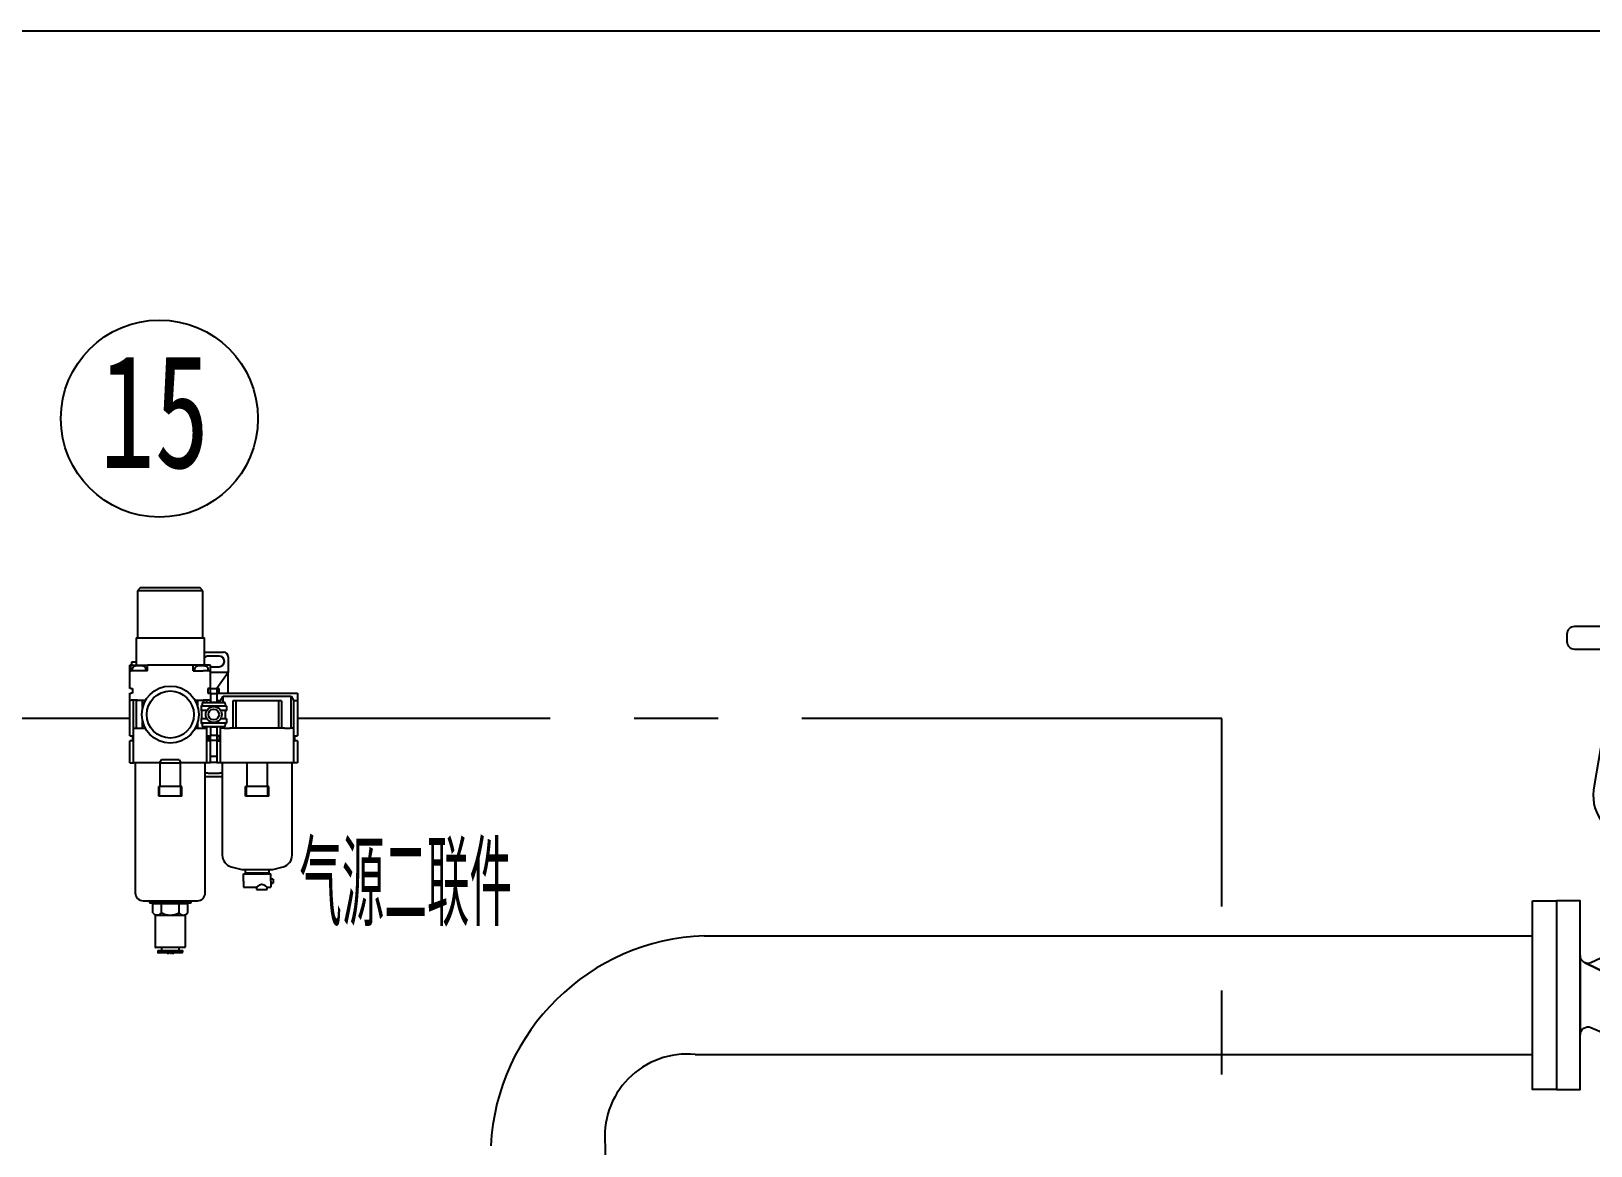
# Model space of a CAD drawing. Extents: x -681219 to -550379, y -242630 to -158199.
# Drawn here: x -597080 to -595687, y -162431 to -161435 of the extents above; entities that cross this region are included whole.
import ezdxf

# ---------------------------------------------------------------- set-up
doc = ezdxf.new("R2010")
doc.units = 0
doc.header["$LTSCALE"] = 1000
doc.linetypes.add('G', pattern=[2, 1.25, -0.25, 0.25, -0.25])
doc.linetypes.add('J', pattern=[2, 1.25, -0.25, 0.25, -0.25])
doc.layers.get('0').update_dxf_attribs({"linetype": 'CONTINUOUS'})
for name, color, linetype in [('01', 7, 'CONTINUOUS'), ('05', 4, 'G'), ('11', 3, 'CONTINUOUS'), ('15', 7, 'CONTINUOUS'), ('AFM_BODY(30-02)', 7, 'CONTINUOUS'), ('AFM_BOWL(30)', 7, 'CONTINUOUS'), ('AW_BODY(30-02)', 7, 'CONTINUOUS'), ('AW_BOWL(30C)', 7, 'CONTINUOUS'), ('AW_DRAIN(30)', 7, 'CONTINUOUS'), ('AW_DRAIN(30C)', 7, 'CONTINUOUS'), ('AW_GAUGE(30)', 7, 'CONTINUOUS'), ('Y3035DBC_CLAMP(Y', 7, 'CONTINUOUS'), ('Y3035DBC_MNT_BRA', 7, 'CONTINUOUS'), ('Y3035DBC_SPACER_', 7, 'CONTINUOUS')]:
    doc.layers.add(name, color=color, linetype=linetype)
doc.styles.add('PC_TEXTSTYLE', font='ISOCP.SHX', dxfattribs={"width": 0.707, "bigfont": 'GBCBIG.SHX'})

# ---------------------------------------------------------------- blocks, each defined once
blk = doc.blocks.new('BSA1L')
at = {"color": 4}
for p, q in [((54.215379, 185.599538), (54.215358, 190.866514)), ((71.09388, 185.599538), (71.09388, 190.866514)), ((53.026763, 143.408363), (53.02674, 137.399566)), ((72.282498, 143.408363), (72.282498, 137.399566)), ((56.074416, 127.074309), (68.925583, 127.074309)), ((66.099799, 131.20133), (58.900201, 131.20133)), ((56.551251, 100.49373), (56.551234, 95.87403)), ((68.758004, 100.49373), (68.758004, 95.87403)), ((32.92306, 65.872712), (32.92306, 59.762096)), ((42.120523, 65.872712), (42.120536, 59.762096)), ((82.879476, 65.872712), (82.879463, 59.762096)), ((92.07694, 65.872712), (92.07694, 59.762096))]:
    blk.add_line(p, q, dxfattribs=at)
for points in [[(45.745776, 185.569513), (79.563462, 185.599538), (79.563462, 190.911126, 0.151687), (75.321745, 192.203806), (62.654619, 192.203806), (49.987493, 192.203806, 0.151687), (45.745776, 190.911126)], [(119.73171, 181.785914, 0.414214), (115.933099, 185.584525), (9.066901, 185.584525, 0.414214), (5.26829, 181.785914), (5.26829, 178.042425, 0.414214), (9.066901, 174.243814), (62.5, 174.243814), (115.933099, 174.243814, 0.414214), (119.73171, 178.042425)], [(84.795625, 157.06318, -0.059994), (84.795625, 157.873976), (84.795625, 162.289753), (40.204374, 162.289753), (40.204374, 157.873976, -0.059994), (40.204374, 157.06318), (40.204374, 147.521136, 0.368201), (43.528159, 143.408363), (81.471841, 143.408363, 0.414214), (84.795625, 146.732148)], [(105.928125, 105.421149), (99.542192, 143.747083, 0.310322), (91.567632, 152.873054), (86.654278, 154.431481, -0.252716), (84.795625, 157.06318), (84.795625, 146.732148, -0.236339), (83.463376, 144.071071, -0.476894), (88.41312, 142.018735), (94.885762, 104.042078, -0.48938), (81.964371, 89.685191), (62.5, 89.685191), (43.035628, 89.685191, -0.48938), (30.114237, 104.042078), (36.58688, 142.018735, -0.476894), (41.536623, 144.071071), (42.896316, 143.580445, -0.323196), (40.204374, 147.521136), (40.204374, 157.06318, -0.252716), (38.345721, 154.431481), (33.432367, 152.873054, 0.310322), (25.457808, 143.747083), (19.071875, 105.421149, 0.440151), (37.124647, 79.035245), (39.997969, 78.598758, -0.614929), (42.823737, 70.241395), (42.582242, 70.034806), (40.105041, 66.601431), (44.424393, 66.601431, -0.151687), (46.735798, 65.897021), (46.735798, 59.737786), (62.5, 59.737786), (78.264201, 59.737786), (78.264201, 65.897021, -0.151687), (80.575606, 66.601431), (84.894959, 66.601431), (82.417757, 70.034806), (82.176262, 70.241395, -0.614929), (85.00203, 78.598758), (87.875353, 79.035245, 0.440151)], [(43.364269, 143.442617), (81.944969, 143.408363), (81.944969, 137.348671, -0.151687), (77.105831, 135.873925), (62.654619, 135.873925), (48.203407, 135.873925, -0.151687), (43.364269, 137.348671)], [(62.654619, 101.460877), (53.493586, 101.460877, 0.151687), (50.425919, 100.525993), (50.425919, 95.841766, 0.151687), (53.493586, 94.906883), (62.654619, 94.906883), (71.815652, 94.906883, 0.151687), (74.883319, 95.841766), (74.883319, 100.525993, 0.151687), (71.815652, 101.460877)], [(46.735798, 59.737786), (28.307798, 59.737786), (28.307798, 65.897021, -0.151687), (30.619203, 66.601431), (37.521798, 66.601431), (44.424393, 66.601431, -0.151687), (46.735798, 65.897021)], [(78.264201, 59.737786), (96.692201, 59.737786), (96.692201, 65.897021, 0.151687), (94.380796, 66.601431), (87.478201, 66.601431), (80.575606, 66.601431, 0.151687), (78.264201, 65.897021)], [(35.219606, 24.671562), (17.39309, 16.222521, -0.188965), (14.474356, 16.274468), (26.614703, 10.423555, 0.552777), (35.219606, 15.828597)], [(113.000004, 19.972092, -0.522686), (107.606909, 16.222521), (88.390312, 25.330404, -0.756375), (89.461035, 30.377576), (35.538964, 30.377576, -0.756374), (36.60969, 25.330405), (35.219606, 24.671562), (35.219606, 8.304717, 0.414214), (47.219606, -3.695283), (83.507591, -3.695283, -0.114393), (85.267565, -4.103279), (110.50267, -16.265073, -0.305418), (113.000004, -19.972092), (113.000004, 0)], [(79.507591, -7.695283, -0.414214), (83.507591, -3.695283), (47.219606, -3.695283, -0.414214), (35.219606, 8.304717), (35.219606, 15.828597, -0.552777), (26.614703, 10.423555), (14.474356, 16.274468, -0.303723), (11.999995, 19.972092), (11.999995, 0), (11.999995, -19.972092, -0.522686), (17.39309, -16.222521), (53.934214, -31.732036, 0.158217), (66.18024, -33.317683, 0.23204), (77.871512, -24.265637, 0.137413), (79.507591, -15.822343)], [(85.220748, -4.080716, 0.550659), (79.507591, -7.695283), (79.507591, -15.822343, -0.137413), (77.871512, -24.265637, -0.23204), (66.18024, -33.317683, 0.064472), (71.065785, -31.732036), (107.606909, -16.222521, -0.187358), (110.50267, -16.265073)]]:
    blk.add_lwpolyline(points, format="xyb", close=True, dxfattribs=at)
for points in [[(96.912516, 174.243814), (62.5, 174.243814), (28.087483, 174.243814), (40.204374, 168.178291), (84.795625, 168.178291)], [(82.297331, 168.178291), (42.702669, 168.178291), (42.702669, 162.289753), (62.5, 162.289753), (82.297331, 162.289753)], [(68.925583, 127.074309), (66.099799, 131.20133), (66.099799, 135.873925), (58.900201, 135.873925), (58.900201, 131.20133), (56.074416, 127.074309), (56.074416, 114.852858), (62.5, 114.852858), (68.925583, 114.852858)], [(81.056809, 114.852858), (62.5, 114.852858), (56.074416, 114.852858), (43.94319, 114.852858), (43.94319, 111.343443), (62.5, 111.343443), (69.325381, 111.343443), (81.056809, 111.343443)], [(68.925583, 111.343443), (56.074416, 111.343443), (56.074416, 101.460877), (68.925583, 101.460877)], [(71.146781, 94.906883), (54.162457, 94.906883), (54.162457, 89.685191), (62.5, 89.685191), (71.146781, 89.685191)], [(98.734061, 59.737786), (62.5, 59.737786), (26.265939, 59.737786), (26.265939, 47.364933), (98.734061, 47.364933)], [(11.999995, 0), (11.999995, 19.972092), (11.999995, 47.5), (0, 47.5), (0, 0), (0, -47.5), (11.999995, -47.5)], [(42.828178, 47.364933), (32.21537, 47.364933), (32.21537, 42.750429), (42.828178, 42.750429)], [(92.784629, 47.364933), (82.171822, 47.364933), (82.171822, 42.750429), (92.784629, 42.750429)], [(125, 47.5), (113.000004, 47.5), (113.000004, 0), (113.000004, -47.5), (125, -47.5), (125, 0)], [(98.734061, 42.750429), (62.5, 42.750429), (26.265939, 42.750429), (26.265939, 30.377576), (98.734061, 30.377576)]]:
    blk.add_lwpolyline(points, close=True, dxfattribs=at)
at = {"color": 4, "flags": 128}
blk.add_lwpolyline([(54.828787, 59.737786), (54.118687, 64.656958), (52.113078, 68.712348), (49.164135, 71.19185), (45.789677, 71.660075), (42.582242, 70.034806), (40.105041, 66.601431)], dxfattribs=at)
at = {"color": 4, "extrusion": (0, 0, -1), "flags": 128}
blk.add_lwpolyline([(-70.171213, 59.737786), (-70.881312, 64.656958), (-72.886921, 68.712348), (-75.835865, 71.19185), (-79.210322, 71.660075), (-82.417757, 70.034806), (-84.894959, 66.601431)], dxfattribs=at)
at = {"color": 4}
for centre, radius, start, end in [((49.948113, 184.727434), 7.476476, 55.197024, 89.698211), ((62.654619, 164.906291), 27.297515, 90, 108.008529), ((62.654619, 164.906291), 27.297515, 71.991471, 90), ((75.361125, 184.727434), 7.476476, 90.301789, 124.802976), ((48.15848, 144.403298), 8.529491, 270.301789, 304.802976), ((62.654619, 167.016127), 31.142202, 251.991471, 270), ((62.654619, 167.016127), 31.142202, 270, 288.008529), ((77.150758, 144.403298), 8.529491, 235.197024, 269.698211), ((53.465105, 96.053865), 5.407086, 55.197024, 89.698211), ((53.465105, 100.313894), 5.407086, 270.301789, 304.802976), ((62.654619, 81.718951), 19.741925, 90, 108.008529), ((62.654619, 114.648808), 19.741925, 251.991471, 270), ((62.654619, 81.718951), 19.741925, 71.991471, 90), ((62.654619, 114.648808), 19.741925, 270, 288.008529), ((71.844133, 96.053865), 5.407086, 90.301789, 124.802976), ((71.844133, 100.313894), 5.407086, 235.197024, 269.698211), ((30.597744, 62.527392), 4.074096, 55.197024, 89.698211), ((37.521798, 51.726416), 14.875015, 90, 108.008529), ((37.521798, 51.726416), 14.875015, 71.991471, 90), ((44.445852, 62.527392), 4.074096, 90.301789, 124.802976), ((80.554147, 62.527392), 4.074096, 55.197024, 89.698211), ((87.478201, 51.726416), 14.875015, 90, 108.008529), ((94.402255, 62.527392), 4.074096, 90.301789, 124.802976)]:
    blk.add_arc(centre, radius, start, end, dxfattribs=at)

msp = doc.modelspace()

# ---------------------------------------------------------------- linework, layer by layer
at = {"color": 4}
msp.add_lwpolyline([(-595738.7278, -162212.4152), (-595717.4366, -162212.4152), (-595717.4366, -162380.97), (-595738.7277, -162380.97)], close=True, dxfattribs=at)
at = {"layer": '01'}
for p, q in [((-593455.749, -161435.4769), (-598716.4659, -161435.4769)), ((-596478.8003, -162243.6644), (-595738.7278, -162243.664)), ((-596487.0588, -162349.7215), (-595738.7277, -162349.7211))]:
    msp.add_line(p, q, dxfattribs=at)
at = {"layer": '01', "color": 7}
msp.add_line((-596567.2829, -162431.3023), (-596567.2826, -163231.6011), dxfattribs=at)
at = {"layer": '01', "ltscale": 1.25}
for centre, radius, start, end in [((-596471.8619, -162441.4435), 197.9008, 92.0092016, 177.0626717), ((-596494.2426, -162422.8926), 73.5229, 84.3928224, 186.5680072)]:
    msp.add_arc(centre, radius, start, end, dxfattribs=at)
at = {"layer": '05', "color": 0, "linetype": 'J', "ltscale": 0.3}
for p, q in [((-596991.8939, -162049.5422), (-597361.5518, -162049.5422)), ((-596016.5162, -162049.5422), (-596842.2738, -162049.5422)), ((-596016.5162, -162817.4582), (-596016.5162, -162049.5422))]:
    msp.add_line(p, q, dxfattribs=at)
at = {"layer": '11', "color": 3, "linetype": 'Continuous', "ltscale": 1.25}
msp.add_circle((-596965.6305, -161781.6086), 88.0441, dxfattribs=at)
at = {"layer": 'AFM_BODY(30-02)', "color": 4, "linetype": 'Continuous'}
for p, q in [((-596914.2326, -162026.9905), (-596842.2738, -162026.9905)), ((-596842.2738, -162026.9905), (-596842.2738, -162033.7791)), ((-596911.042, -162033.7791), (-596914.2326, -162033.7791)), ((-596911.042, -162033.7791), (-596908.6904, -162029.706)), ((-596911.042, -162035.1368), (-596911.042, -162033.7791)), ((-596908.6904, -162029.706), (-596847.8161, -162029.706)), ((-596908.6904, -162035.1368), (-596908.6904, -162029.706)), ((-596897.2479, -162033.7791), (-596899.9766, -162033.7791)), ((-596899.9766, -162033.7791), (-596899.9766, -162058.218)), ((-596859.2585, -162033.7791), (-596897.2479, -162033.7791)), ((-596897.2479, -162033.7791), (-596897.2479, -162058.218)), ((-596856.5298, -162033.7791), (-596859.2585, -162033.7791)), ((-596859.2585, -162033.7791), (-596859.2585, -162058.218)), ((-596856.5298, -162033.7791), (-596856.5298, -162058.218)), ((-596847.8161, -162029.706), (-596845.4644, -162033.7791)), ((-596847.8161, -162058.218), (-596847.8161, -162029.706)), ((-596842.2738, -162033.7791), (-596845.4644, -162033.7791)), ((-596845.4644, -162058.218), (-596845.4644, -162033.7791)), ((-596842.2738, -162033.7791), (-596842.2738, -162065.0065)), ((-596911.9245, -162065.0065), (-596914.2326, -162065.0065)), ((-596914.2326, -162069.3512), (-596914.2326, -162089.1738)), ((-596914.2326, -162069.3512), (-596911.9245, -162069.3512)), ((-596911.9245, -162069.3512), (-596911.9245, -162065.0065)), ((-596911.042, -162058.218), (-596911.042, -162056.8602)), ((-596911.042, -162089.1738), (-596911.042, -162058.218)), ((-596907.8641, -162058.218), (-596911.042, -162058.218)), ((-596908.6904, -162058.218), (-596908.6904, -162056.8602)), ((-596907.8641, -162058.218), (-596902.6183, -162058.218)), ((-596853.8881, -162058.218), (-596902.6183, -162058.218)), ((-596853.8881, -162058.218), (-596848.6423, -162058.218)), ((-596845.4644, -162058.218), (-596848.6423, -162058.218)), ((-596845.4644, -162089.1738), (-596845.4644, -162058.218)), ((-596844.5819, -162069.3512), (-596844.5819, -162065.0065)), ((-596844.5819, -162065.0065), (-596842.2738, -162065.0065)), ((-596842.2738, -162069.3512), (-596844.5819, -162069.3512)), ((-596842.2738, -162069.3512), (-596842.2738, -162089.1738)), ((-596911.042, -162089.1738), (-596914.2326, -162089.1738)), ((-596907.8641, -162089.1738), (-596911.042, -162089.1738)), ((-596902.6183, -162089.1738), (-596907.8641, -162089.1738)), ((-596853.8881, -162089.1738), (-596902.6183, -162089.1738)), ((-596848.6423, -162089.1738), (-596853.8881, -162089.1738)), ((-596845.4644, -162089.1738), (-596848.6423, -162089.1738)), ((-596842.2738, -162089.1738), (-596845.4644, -162089.1738))]:
    msp.add_line(p, q, dxfattribs=at)
at = {"layer": 'AFM_BOWL(30)', "color": 4, "linetype": 'Continuous'}
for p, q in [((-596909.4806, -162089.1738), (-596909.4806, -162171.4943)), ((-596887.3499, -162110.4221), (-596887.3499, -162089.1738)), ((-596869.1565, -162110.4221), (-596869.1565, -162089.1738)), ((-596847.0258, -162171.4943), (-596847.0258, -162089.1738)), ((-596888.5744, -162118.9893), (-596888.5744, -162110.4221)), ((-596887.7572, -162110.4221), (-596888.5744, -162110.4221)), ((-596868.7492, -162110.4221), (-596887.7572, -162110.4221)), ((-596887.7572, -162118.9893), (-596887.7572, -162110.4221)), ((-596867.932, -162110.4221), (-596868.7492, -162110.4221)), ((-596868.7492, -162118.9893), (-596868.7492, -162110.4221)), ((-596867.932, -162118.9893), (-596867.932, -162110.4221)), ((-596887.7572, -162118.9893), (-596888.5744, -162118.9893)), ((-596868.7492, -162118.9893), (-596887.7572, -162118.9893)), ((-596867.932, -162118.9893), (-596868.7492, -162118.9893)), ((-596901.4302, -162181.9859), (-596892.1019, -162184.4854)), ((-596892.1019, -162184.4854), (-596864.4045, -162184.4854)), ((-596888.9113, -162184.4854), (-596888.9113, -162187.3366)), ((-596888.9113, -162187.3366), (-596867.5952, -162187.3366)), ((-596867.5952, -162187.3366), (-596867.5952, -162184.4854)), ((-596864.4045, -162184.4854), (-596855.0763, -162181.9859))]:
    msp.add_line(p, q, dxfattribs=at)
for centre, start, end in [((-596898.6189, -162171.4943), 180, 255), ((-596857.8875, -162171.4943), 285, 0)]:
    msp.add_arc(centre, 10.8617, start, end, dxfattribs=at)
at = {"layer": 'AW_BODY(30-02)', "color": 4, "linetype": 'Continuous'}
for p, q in [((-596982.3899, -161932.6294), (-596985.1053, -161935.3448)), ((-596926.7236, -161935.3448), (-596985.1053, -161935.3448)), ((-596985.1053, -161935.3448), (-596985.1053, -161977.434)), ((-596982.3899, -161932.6294), (-596929.439, -161932.6294)), ((-596926.7236, -161935.3448), (-596929.439, -161932.6294)), ((-596926.7236, -161977.434), (-596926.7236, -161935.3448)), ((-596986.463, -161977.434), (-596925.3659, -161977.434)), ((-596986.463, -161977.434), (-596986.463, -161999.1574)), ((-596925.3659, -162001.8728), (-596925.3659, -161977.434)), ((-596986.463, -161999.1574), (-596990.4004, -161999.1574)), ((-596990.4004, -161999.1574), (-596990.4004, -162001.8728)), ((-596986.463, -161999.1574), (-596986.2082, -161999.1574)), ((-596986.2082, -162001.8728), (-596986.2082, -161999.1574)), ((-596991.5672, -162001.8728), (-596991.8939, -162001.8728)), ((-596991.8939, -162022.6458), (-596991.8939, -162001.8728)), ((-596991.5672, -162001.8728), (-596991.5672, -162006.8964)), ((-596991.5672, -162001.8728), (-596983.7476, -162001.8728)), ((-596991.5672, -162006.8964), (-596990.724, -162006.8964)), ((-596985.3139, -162006.8964), (-596990.724, -162006.8964)), ((-596989.8573, -162005.2688), (-596989.8573, -162006.8964)), ((-596976.2802, -162006.8964), (-596985.3139, -162006.8964)), ((-596983.7476, -162001.8728), (-596976.2802, -162001.8728)), ((-596977.6379, -162006.8964), (-596977.6379, -162005.2688)), ((-596935.5488, -162001.8728), (-596976.2802, -162001.8728)), ((-596976.2802, -162006.8964), (-596976.2802, -162001.8728)), ((-596928.0813, -162001.8728), (-596935.5488, -162001.8728)), ((-596935.5488, -162006.8964), (-596935.5488, -162001.8728)), ((-596935.5488, -162006.8964), (-596926.5151, -162006.8964)), ((-596934.191, -162005.2688), (-596934.191, -162006.8964)), ((-596920.2617, -162001.8728), (-596928.0813, -162001.8728)), ((-596921.1049, -162006.8964), (-596926.5151, -162006.8964)), ((-596921.9716, -162006.8964), (-596921.9716, -162005.2688)), ((-596921.1049, -162006.8964), (-596920.2617, -162006.8964)), ((-596919.935, -162001.8728), (-596920.2617, -162001.8728)), ((-596920.2617, -162001.8728), (-596920.2617, -162006.8964)), ((-596919.935, -162022.6458), (-596919.935, -162001.8728)), ((-596990.724, -162022.6458), (-596991.8939, -162022.6458)), ((-596991.8939, -162033.1002), (-596991.8939, -162026.9905)), ((-596991.8939, -162026.9905), (-596990.724, -162026.9905)), ((-596990.724, -162022.6458), (-596989.5858, -162022.6458)), ((-596989.5858, -162026.9905), (-596990.724, -162026.9905)), ((-596989.5858, -162022.6458), (-596989.5858, -162026.9905)), ((-596922.2432, -162022.6458), (-596922.2432, -162026.9905)), ((-596921.1049, -162022.6458), (-596922.2432, -162022.6458)), ((-596922.2432, -162026.9905), (-596921.1049, -162026.9905)), ((-596921.1049, -162022.6458), (-596919.935, -162022.6458)), ((-596919.935, -162026.9905), (-596921.1049, -162026.9905)), ((-596991.8939, -162033.1002), (-596990.724, -162033.1002)), ((-596991.8939, -162065.0065), (-596991.8939, -162033.1002)), ((-596985.3139, -162033.1002), (-596990.724, -162033.1002)), ((-596988.7033, -162058.218), (-596988.7033, -162033.1002)), ((-596985.9551, -162058.218), (-596985.9551, -162033.1002)), ((-596985.3139, -162033.1002), (-596977.8622, -162033.1002)), ((-596980.5786, -162039.6939), (-596980.5786, -162033.1002)), ((-596933.9668, -162033.1002), (-596926.5151, -162033.1002)), ((-596931.2504, -162039.6939), (-596931.2504, -162033.1002)), ((-596921.1049, -162033.1002), (-596926.5151, -162033.1002)), ((-596925.8738, -162035.1368), (-596925.8738, -162033.1002)), ((-596923.1257, -162035.1368), (-596923.1257, -162033.1002)), ((-596921.1049, -162033.1002), (-596919.935, -162033.1002)), ((-596980.5786, -162058.218), (-596980.5786, -162052.3031)), ((-596931.2504, -162058.218), (-596931.2504, -162052.3031)), ((-596991.8939, -162065.0065), (-596989.5858, -162065.0065)), ((-596991.8939, -162089.1738), (-596991.8939, -162069.3512)), ((-596989.5858, -162069.3512), (-596991.8939, -162069.3512)), ((-596989.5858, -162065.0065), (-596989.5858, -162069.3512)), ((-596988.7033, -162089.1738), (-596988.7033, -162058.218)), ((-596988.7033, -162058.218), (-596985.3285, -162058.218)), ((-596985.3285, -162058.218), (-596981.3942, -162058.218)), ((-596981.3942, -162058.218), (-596978.2472, -162058.218)), ((-596933.5817, -162058.218), (-596930.4348, -162058.218)), ((-596930.4348, -162058.218), (-596926.5004, -162058.218)), ((-596926.5004, -162058.218), (-596923.1257, -162058.218)), ((-596925.8738, -162058.218), (-596925.8738, -162056.8602)), ((-596923.1257, -162058.218), (-596923.1257, -162056.8602)), ((-596923.1257, -162089.1738), (-596923.1257, -162058.218)), ((-596922.2432, -162065.0065), (-596919.935, -162065.0065)), ((-596922.2432, -162069.3512), (-596922.2432, -162065.0065)), ((-596919.935, -162069.3512), (-596922.2432, -162069.3512)), ((-596919.935, -162089.1738), (-596919.935, -162069.3512)), ((-596991.8939, -162089.1738), (-596988.7033, -162089.1738)), ((-596985.3285, -162089.1738), (-596988.7033, -162089.1738)), ((-596981.3942, -162089.1738), (-596985.3285, -162089.1738)), ((-596965.4185, -162089.1738), (-596981.3942, -162089.1738)), ((-596963.8507, -162086.4584), (-596965.4185, -162089.1738)), ((-596965.4185, -162089.1738), (-596965.0112, -162089.1738)), ((-596947.9782, -162086.4584), (-596963.8507, -162086.4584)), ((-596947.9782, -162086.4584), (-596946.4105, -162089.1738)), ((-596946.8178, -162089.1738), (-596946.4105, -162089.1738)), ((-596930.4348, -162089.1738), (-596946.4105, -162089.1738)), ((-596926.5004, -162089.1738), (-596930.4348, -162089.1738)), ((-596923.1257, -162089.1738), (-596926.5004, -162089.1738)), ((-596919.935, -162089.1738), (-596923.1257, -162089.1738))]:
    msp.add_line(p, q, dxfattribs=at)
for centre, radius, start, end in [((-596987.7216, -162005.2385), 2.1223, 101.0230033, 180.8201842), ((-596983.7476, -162016.5414), 14.1111, 71.2175414, 108.782439), ((-596979.8016, -162005.26), 2.1587, 359.7369822, 75.4580339), ((-596932.0553, -162005.2385), 2.1223, 101.0214171, 180.8202362), ((-596928.0813, -162016.5414), 14.1111, 71.2175414, 108.782439), ((-596924.1353, -162005.26), 2.1587, 359.7369826, 75.4580338)]:
    msp.add_arc(centre, radius, start, end, dxfattribs=at)
at = {"layer": 'AW_BOWL(30C)', "color": 4, "linetype": 'Continuous'}
for p, q in [((-596987.1419, -162089.1738), (-596987.1419, -162205.3942)), ((-596965.0112, -162089.1738), (-596965.4185, -162089.1738)), ((-596965.0112, -162088.4921), (-596963.7892, -162086.4584)), ((-596965.0112, -162088.4921), (-596965.0112, -162089.1738)), ((-596965.0112, -162110.4221), (-596965.0112, -162089.1738)), ((-596965.0112, -162089.1738), (-596955.9145, -162089.1738)), ((-596955.9145, -162089.1738), (-596946.8178, -162089.1738)), ((-596948.0397, -162086.4584), (-596946.8178, -162088.4921)), ((-596946.8178, -162088.4921), (-596946.8178, -162089.1738)), ((-596946.4105, -162089.1738), (-596946.8178, -162089.1738)), ((-596946.8178, -162110.4221), (-596946.8178, -162089.1738)), ((-596924.687, -162205.3942), (-596924.687, -162089.1738)), ((-596966.2357, -162118.9893), (-596966.2357, -162110.4221)), ((-596965.4185, -162110.4221), (-596966.2357, -162110.4221)), ((-596946.4105, -162110.4221), (-596965.4185, -162110.4221)), ((-596965.4185, -162118.9893), (-596965.4185, -162110.4221)), ((-596945.5933, -162110.4221), (-596946.4105, -162110.4221)), ((-596946.4105, -162118.9893), (-596946.4105, -162110.4221)), ((-596945.5933, -162118.9893), (-596945.5933, -162110.4221)), ((-596965.4185, -162118.9893), (-596966.2357, -162118.9893)), ((-596946.4105, -162118.9893), (-596965.4185, -162118.9893)), ((-596945.5933, -162118.9893), (-596946.4105, -162118.9893)), ((-596980.2176, -162212.3185), (-596931.6114, -162212.3185)), ((-596974.4473, -162212.3185), (-596974.4473, -162214.3551)), ((-596974.4473, -162214.3551), (-596937.3817, -162214.3551)), ((-596937.3817, -162214.3551), (-596937.3817, -162212.3185))]:
    msp.add_line(p, q, dxfattribs=at)
for centre, start, end in [((-596980.2176, -162205.3942), 180, 270), ((-596931.6114, -162205.3942), 270, 0)]:
    msp.add_arc(centre, 6.9243, start, end, dxfattribs=at)
at = {"layer": 'AW_DRAIN(30)', "color": 4, "linetype": 'Continuous'}
for p, q in [((-596890.4726, -162188.4228), (-596878.2532, -162188.4228)), ((-596890.4726, -162194.9398), (-596890.4726, -162188.4228)), ((-596890.4726, -162194.9398), (-596890.4726, -162200.3706)), ((-596883.6841, -162187.3366), (-596883.6841, -162188.4228)), ((-596878.2532, -162188.4228), (-596866.0338, -162188.4228)), ((-596872.8224, -162188.4228), (-596872.8224, -162187.3366)), ((-596866.0338, -162194.9398), (-596866.0338, -162188.4228)), ((-596863.9972, -162193.1748), (-596866.0338, -162193.1748)), ((-596866.0338, -162194.9398), (-596866.0338, -162200.3706)), ((-596863.9972, -162193.1748), (-596863.9972, -162196.7048)), ((-596890.4726, -162200.3706), (-596878.9258, -162200.3706)), ((-596878.9321, -162200.3652), (-596878.9321, -162202.4072)), ((-596878.9321, -162202.4072), (-596869.4281, -162202.4072)), ((-596869.4314, -162200.3706), (-596866.0338, -162200.3706)), ((-596869.4281, -162202.4072), (-596869.4281, -162200.3678)), ((-596866.0338, -162196.7048), (-596863.9972, -162196.7048))]:
    msp.add_line(p, q, dxfattribs=at)
msp.add_open_spline([(-596878.9321, -162200.3706), (-596878.9321, -162200.3706), (-596878.7842, -162200.24), (-596878.2696, -162199.7998), (-596877.9086, -162199.4946), (-596877.0723, -162198.8398), (-596876.5882, -162198.4774), (-596875.4995, -162197.8478), (-596874.8513, -162197.5694), (-596873.512, -162197.5686), (-596872.8653, -162197.8455), (-596871.7749, -162198.4752), (-596871.2916, -162198.837), (-596870.0358, -162199.82), (-596869.4307, -162200.3683), (-596869.4281, -162200.3706), (-596869.4281, -162200.3706), (-596869.4281, -162200.3706)], degree=3, knots=[0.2502079724, 0.2502079724, 0.2502079724, 0.2502079724, 0.3125, 0.3125, 0.375, 0.375, 0.4375, 0.4375, 0.5, 0.5, 0.5625, 0.5625, 0.625, 0.625, 0.75, 0.75, 0.7502901736, 0.7502901736, 0.7502901736, 0.7502901736], dxfattribs=at)
at = {"layer": 'AW_DRAIN(30C)', "color": 4, "linetype": 'Continuous'}
for p, q in [((-596972.207, -162214.3551), (-596972.207, -162214.8982)), ((-596972.207, -162214.8982), (-596939.6219, -162214.8982)), ((-596971.592, -162223.1164), (-596971.592, -162214.8982)), ((-596971.592, -162223.1164), (-596969.4916, -162225.2168)), ((-596963.7532, -162223.1164), (-596963.7532, -162214.8982)), ((-596948.0757, -162223.1164), (-596948.0757, -162214.8982)), ((-596942.3373, -162225.2168), (-596940.2369, -162223.1164)), ((-596940.2369, -162223.1164), (-596940.2369, -162214.8982)), ((-596939.6219, -162214.8982), (-596939.6219, -162214.3551)), ((-596967.6726, -162225.2168), (-596969.4916, -162225.2168)), ((-596969.4916, -162225.2168), (-596969.4916, -162253.4573)), ((-596967.6726, -162225.2168), (-596955.9145, -162225.2168)), ((-596955.9145, -162225.2168), (-596944.1563, -162225.2168)), ((-596944.1563, -162225.2168), (-596942.3373, -162225.2168)), ((-596942.3373, -162253.4573), (-596942.3373, -162225.2168)), ((-596943.0162, -162254.1361), (-596968.8128, -162254.1361)), ((-596967.1156, -162256.8516), (-596944.7133, -162256.8516)), ((-596967.1156, -162256.8516), (-596967.1156, -162258.2093)), ((-596945.3922, -162258.8881), (-596966.4368, -162258.8881)), ((-596963.7213, -162254.1361), (-596963.7213, -162256.8516)), ((-596958.7832, -162259.1597), (-596958.7832, -162258.8881)), ((-596958.7691, -162259.1597), (-596958.7691, -162258.8881)), ((-596958.7691, -162259.1597), (-596957.7883, -162259.1597)), ((-596957.7883, -162259.1597), (-596957.7883, -162258.8881)), ((-596957.7883, -162259.1597), (-596957.1188, -162259.1597)), ((-596957.1188, -162259.1597), (-596957.1188, -162258.8881)), ((-596957.1188, -162259.1597), (-596956.9063, -162259.1597)), ((-596956.9063, -162259.1597), (-596956.9063, -162258.8881)), ((-596956.9063, -162259.1597), (-596956.805, -162259.1597)), ((-596956.805, -162259.1597), (-596956.805, -162258.8881)), ((-596955.6199, -162259.1597), (-596955.6199, -162258.8881)), ((-596955.6199, -162259.1597), (-596955.1101, -162259.1597)), ((-596955.1101, -162259.1597), (-596955.1101, -162258.8881)), ((-596955.1101, -162259.1597), (-596954.9318, -162259.1597)), ((-596954.9318, -162259.1597), (-596954.9318, -162258.8881)), ((-596954.2438, -162259.1597), (-596954.2438, -162258.8881)), ((-596954.2438, -162259.1597), (-596953.5578, -162259.1597)), ((-596953.5578, -162259.1597), (-596953.5578, -162258.8881)), ((-596953.5578, -162259.1597), (-596952.8676, -162259.1597)), ((-596952.8676, -162259.1597), (-596952.8676, -162258.8881)), ((-596948.1076, -162256.8516), (-596948.1076, -162254.1361)), ((-596944.7133, -162258.2093), (-596944.7133, -162256.8516))]:
    msp.add_line(p, q, dxfattribs=at)
for centre, start, end in [((-596968.8128, -162253.4573), 180, 270), ((-596966.4368, -162258.2093), 180, 270), ((-596945.3922, -162258.2093), 270, 0), ((-596943.0162, -162253.4573), 270, 0)]:
    msp.add_arc(centre, 0.6789, start, end, dxfattribs=at)
for points, knots in [([(-596971.592, -162223.1164), (-596970.9774, -162223.731), (-596970.3489, -162224.2533), (-596969.3722, -162224.8117), (-596969.0409, -162224.9599), (-596968.3643, -162225.1629), (-596968.0159, -162225.2168), (-596967.6726, -162225.2168)], [0, 0, 0, 0, 0.5, 0.5, 0.75, 0.75, 1, 1, 1, 1]), ([(-596967.6726, -162225.2168), (-596966.9909, -162225.2168), (-596966.3207, -162225.0083), (-596964.999, -162224.2569), (-596964.3671, -162223.7303), (-596963.7532, -162223.1164)], [0, 0, 0, 0, 0.5, 0.5, 1, 1, 1, 1]), ([(-596963.7532, -162223.1164), (-596963.1454, -162223.4203), (-596962.5253, -162223.7042), (-596961.2513, -162224.2173), (-596960.6044, -162224.4433), (-596959.2967, -162224.8159), (-596958.6344, -162224.963), (-596957.6259, -162225.1134), (-596957.2872, -162225.1518), (-596956.6045, -162225.2036), (-596956.2588, -162225.2168), (-596955.9145, -162225.2168)], [0, 0, 0, 0, 0.25, 0.25, 0.5, 0.5, 0.75, 0.75, 0.875, 0.875, 1, 1, 1, 1]), ([(-596955.9145, -162225.2168), (-596954.536, -162225.2168), (-596953.1939, -162225.0044), (-596951.2224, -162224.4427), (-596950.5691, -162224.214), (-596949.3008, -162223.7028), (-596948.6824, -162223.4198), (-596948.0757, -162223.1164)], [0, 0, 0, 0, 0.5, 0.5, 0.75, 0.75, 1, 1, 1, 1]), ([(-596948.0757, -162223.1164), (-596947.4611, -162223.731), (-596946.8326, -162224.2533), (-596945.8559, -162224.8117), (-596945.5246, -162224.9599), (-596944.848, -162225.1629), (-596944.4996, -162225.2168), (-596944.1563, -162225.2168)], [0, 0, 0, 0, 0.5, 0.5, 0.75, 0.75, 1, 1, 1, 1]), ([(-596944.1563, -162225.2168), (-596943.4746, -162225.2168), (-596942.8044, -162225.0083), (-596941.4827, -162224.2569), (-596940.8508, -162223.7303), (-596940.2369, -162223.1164)], [0, 0, 0, 0, 0.5, 0.5, 1, 1, 1, 1])]:
    msp.add_open_spline(points, degree=3, knots=knots, dxfattribs=at)
at = {"layer": 'AW_GAUGE(30)', "color": 4, "linetype": 'Continuous'}
for radius in [25.4571, 21.0446]:
    msp.add_circle((-596955.9145, -162045.9985), radius, dxfattribs=at)
at = {"layer": 'Y3035DBC_CLAMP(Y', "color": 4, "linetype": 'Continuous'}
for p, q in [((-596928.4437, -162038.5311), (-596928.4437, -162042.0612)), ((-596928.0645, -162038.2596), (-596924.8344, -162038.2596)), ((-596927.4567, -162036.4945), (-596927.4567, -162037.988)), ((-596926.5476, -162035.1368), (-596923.955, -162035.1368)), ((-596924.8344, -162038.2596), (-596924.6756, -162038.2596)), ((-596924.6756, -162038.2596), (-596924.2467, -162038.2596)), ((-596924.2467, -162038.2596), (-596920.136, -162038.2596)), ((-596923.955, -162035.1368), (-596923.6148, -162035.1368)), ((-596923.6148, -162035.1368), (-596923.1859, -162035.1368)), ((-596923.1859, -162035.1368), (-596920.136, -162035.1368)), ((-596920.136, -162035.1368), (-596914.0316, -162035.1368)), ((-596920.136, -162038.2596), (-596914.0316, -162038.2596)), ((-596914.0316, -162035.1368), (-596910.9818, -162035.1368)), ((-596914.0316, -162038.2596), (-596909.921, -162038.2596)), ((-596910.9818, -162035.1368), (-596910.5529, -162035.1368)), ((-596910.5529, -162035.1368), (-596910.2127, -162035.1368)), ((-596910.2127, -162035.1368), (-596907.6201, -162035.1368)), ((-596909.921, -162038.2596), (-596909.4921, -162038.2596)), ((-596909.4921, -162038.2596), (-596909.3333, -162038.2596)), ((-596909.3333, -162038.2596), (-596906.1032, -162038.2596)), ((-596906.711, -162037.988), (-596906.711, -162036.4945)), ((-596905.724, -162038.5311), (-596905.724, -162042.0612)), ((-596928.4437, -162049.9359), (-596928.4437, -162053.466)), ((-596924.8344, -162042.3327), (-596928.2239, -162042.3327)), ((-596928.2239, -162049.6644), (-596924.8344, -162049.6644)), ((-596924.8344, -162053.7375), (-596928.0645, -162053.7375)), ((-596927.5643, -162049.3928), (-596927.5643, -162042.6042)), ((-596927.4567, -162054.009), (-596927.4567, -162055.5025)), ((-596924.6756, -162042.3327), (-596924.8344, -162042.3327)), ((-596924.8344, -162049.6644), (-596924.6756, -162049.6644)), ((-596924.6756, -162053.7375), (-596924.8344, -162053.7375)), ((-596924.2467, -162042.3327), (-596924.6756, -162042.3327)), ((-596924.6756, -162049.6644), (-596924.2467, -162049.6644)), ((-596924.2467, -162053.7375), (-596924.6756, -162053.7375)), ((-596923.197, -162042.3327), (-596924.2467, -162042.3327)), ((-596924.2467, -162049.6644), (-596923.197, -162049.6644)), ((-596920.136, -162053.7375), (-596924.2467, -162053.7375)), ((-596914.0316, -162053.7375), (-596920.136, -162053.7375)), ((-596909.921, -162053.7375), (-596914.0316, -162053.7375)), ((-596909.921, -162042.3327), (-596910.9707, -162042.3327)), ((-596910.9707, -162049.6644), (-596909.921, -162049.6644)), ((-596909.4921, -162042.3327), (-596909.921, -162042.3327)), ((-596909.921, -162049.6644), (-596909.4921, -162049.6644)), ((-596909.4921, -162053.7375), (-596909.921, -162053.7375)), ((-596909.3333, -162042.3327), (-596909.4921, -162042.3327)), ((-596909.4921, -162049.6644), (-596909.3333, -162049.6644)), ((-596909.3333, -162053.7375), (-596909.4921, -162053.7375)), ((-596905.9438, -162042.3327), (-596909.3333, -162042.3327)), ((-596909.3333, -162049.6644), (-596905.9438, -162049.6644)), ((-596906.1032, -162053.7375), (-596909.3333, -162053.7375)), ((-596906.711, -162055.5025), (-596906.711, -162054.009)), ((-596906.6034, -162049.3928), (-596906.6034, -162042.6042)), ((-596905.724, -162049.9359), (-596905.724, -162053.466)), ((-596923.955, -162056.8602), (-596926.5476, -162056.8602)), ((-596923.6148, -162056.8602), (-596923.955, -162056.8602)), ((-596923.1859, -162056.8602), (-596923.6148, -162056.8602)), ((-596920.136, -162056.8602), (-596923.1859, -162056.8602)), ((-596914.0316, -162056.8602), (-596920.136, -162056.8602)), ((-596910.9818, -162056.8602), (-596914.0316, -162056.8602)), ((-596910.5529, -162056.8602), (-596910.9818, -162056.8602)), ((-596910.2127, -162056.8602), (-596910.5529, -162056.8602)), ((-596907.6201, -162056.8602), (-596910.2127, -162056.8602))]:
    msp.add_line(p, q, dxfattribs=at)
for radius in [7.128, 4.752]:
    msp.add_circle((-596917.0838, -162045.9985), radius, dxfattribs=at)
for centre, major_axis, ratio, start_param, end_param in [((-596928.0645, -162038.5311), (-0.3792, 0), 0.716035903, 4.71238898, 6.283185307), ((-596906.1032, -162038.5311), (0.3792, 0), 0.716035903, 0, 1.570796327), ((-596928.2239, -162042.0612), (0, -0.2715), 0.809610443, 4.71238898, 6.283185307), ((-596928.2239, -162049.9359), (0, -0.2715), 0.809610443, 3.141592654, 4.71238898), ((-596928.0645, -162053.466), (0.3792, 0), 0.716035903, 3.141592654, 4.71238898), ((-596927.7842, -162042.6042), (0, -0.2715), 0.809610443, 1.570796327, 3.141592654), ((-596927.7842, -162049.3928), (0, -0.2715), 0.809610443, 0, 1.570796327), ((-596906.3835, -162042.6042), (0, 0.2715), 0.809610443, 0, 1.570796327), ((-596906.3835, -162049.3928), (0, 0.2715), 0.809610443, 1.570796327, 3.141592654), ((-596906.1032, -162053.466), (-0.3792, 0), 0.716035903, 1.570796327, 3.141592654), ((-596905.9438, -162042.0612), (0, 0.2715), 0.809610443, 3.141592654, 4.71238898), ((-596905.9438, -162049.9359), (0, 0.2715), 0.809610443, 4.71238898, 6.283185307)]:
    msp.add_ellipse(centre, major_axis=major_axis, ratio=ratio, start_param=start_param, end_param=end_param, dxfattribs=at)
for points, knots in [([(-596927.4567, -162037.988), (-596927.4579, -162038.0149), (-596927.4611, -162038.0672), (-596927.4879, -162038.1487), (-596927.5302, -162038.2128), (-596927.5833, -162038.2545), (-596927.6079, -162038.2586), (-596927.6248, -162038.2596)], [0, 0, 0, 0, 0.14448211, 0.329575856, 0.516609895, 0.712131874, 1, 1, 1, 1]), ([(-596926.5476, -162035.1368), (-596926.6133, -162035.1416), (-596926.7497, -162035.1541), (-596926.9701, -162035.2668), (-596927.1693, -162035.4698), (-596927.3265, -162035.7487), (-596927.435, -162036.1062), (-596927.4499, -162036.3491), (-596927.4567, -162036.4945)], [0, 0, 0, 0, 0.112174752, 0.274358617, 0.440374838, 0.618842253, 0.805467818, 1, 1, 1, 1]), ([(-596906.711, -162036.4945), (-596906.7128, -162036.4199), (-596906.7189, -162036.2366), (-596906.7818, -162035.9119), (-596906.9224, -162035.5807), (-596907.1184, -162035.3304), (-596907.3638, -162035.1679), (-596907.5259, -162035.1468), (-596907.6201, -162035.1368)], [0, 0, 0, 0, 0.099656263, 0.287403398, 0.478347282, 0.674063964, 0.838684011, 1, 1, 1, 1]), ([(-596906.5429, -162038.2596), (-596906.5514, -162038.2592), (-596906.5715, -162038.2571), (-596906.6141, -162038.2362), (-596906.6642, -162038.1771), (-596906.6983, -162038.1008), (-596906.7103, -162038.0314), (-596906.7109, -162037.996), (-596906.711, -162037.988)], [0, 0, 0, 0, 0.15003165, 0.40630693, 0.598428717, 0.777766339, 0.957216826, 1, 1, 1, 1]), ([(-596927.6248, -162053.7375), (-596927.6162, -162053.7378), (-596927.5962, -162053.74), (-596927.5536, -162053.7608), (-596927.5035, -162053.82), (-596927.4694, -162053.8963), (-596927.4574, -162053.9656), (-596927.4568, -162054.0011), (-596927.4567, -162054.009)], [0, 0, 0, 0, 0.15003165, 0.40630693, 0.598428717, 0.777766339, 0.957216826, 1, 1, 1, 1]), ([(-596927.4567, -162055.5025), (-596927.4549, -162055.5772), (-596927.4488, -162055.7605), (-596927.3859, -162056.0851), (-596927.2453, -162056.4164), (-596927.0493, -162056.6667), (-596926.8039, -162056.8291), (-596926.6418, -162056.8503), (-596926.5476, -162056.8602)], [0, 0, 0, 0, 0.099656263, 0.287403398, 0.478347282, 0.674063964, 0.838684011, 1, 1, 1, 1]), ([(-596907.6201, -162056.8602), (-596907.5544, -162056.8555), (-596907.418, -162056.8429), (-596907.1976, -162056.7303), (-596906.9984, -162056.5273), (-596906.8412, -162056.2484), (-596906.7327, -162055.8909), (-596906.7178, -162055.648), (-596906.711, -162055.5025)], [0, 0, 0, 0, 0.112174752, 0.274358617, 0.440374838, 0.618842253, 0.805467818, 1, 1, 1, 1]), ([(-596906.711, -162054.009), (-596906.7098, -162053.9822), (-596906.7066, -162053.9299), (-596906.6798, -162053.8484), (-596906.6375, -162053.7843), (-596906.5844, -162053.7426), (-596906.5598, -162053.7385), (-596906.5429, -162053.7375)], [0, 0, 0, 0, 0.14448211, 0.329575856, 0.516609895, 0.712131874, 1, 1, 1, 1])]:
    msp.add_open_spline(points, degree=3, knots=knots, dxfattribs=at)
at = {"layer": 'Y3035DBC_MNT_BRA', "color": 4, "linetype": 'Continuous'}
for p, q in [((-596925.3659, -161990.3322), (-596908.2587, -161990.3322)), ((-596912.3318, -161993.7265), (-596921.8358, -161993.7265)), ((-596904.1856, -161994.4054), (-596904.1856, -162008.4263)), ((-596919.935, -162003.2305), (-596912.3318, -162003.2305)), ((-596904.1856, -162008.4263), (-596919.935, -162008.4263)), ((-596904.1856, -162008.4263), (-596914.1848, -162022.7816)), ((-596904.1856, -162026.9905), (-596904.1856, -162008.4263)), ((-596920.0775, -162022.6458), (-596919.9829, -162022.7816)), ((-596919.9829, -162026.8548), (-596919.9829, -162026.9905)), ((-596914.1848, -162026.8548), (-596914.1848, -162026.9905)), ((-596919.9829, -162069.2154), (-596920.0775, -162069.3512)), ((-596919.9829, -162065.1423), (-596919.9829, -162065.0065)), ((-596914.1848, -162065.1423), (-596914.1848, -162065.0065)), ((-596914.1848, -162069.2154), (-596914.0902, -162069.3512)), ((-596914.2326, -162083.5707), (-596919.935, -162083.5707)), ((-596914.2326, -162088.7665), (-596919.935, -162088.7665)), ((-596909.4806, -162101.6648), (-596924.687, -162101.6648)), ((-596921.8358, -162098.2705), (-596912.3318, -162098.2705))]:
    msp.add_line(p, q, dxfattribs=at)
for centre, radius, start, end in [((-596921.8358, -161998.4785), 4.752, 90, 137.9753724), ((-596912.3318, -161998.4785), 4.752, 270, 90), ((-596908.2587, -161994.4054), 4.0731, 0, 90), ((-596921.8358, -161998.4785), 4.752, 222.0246276, 225.5846914), ((-596921.8358, -162093.5185), 4.752, 113.8955082, 126.8698976), ((-596921.8358, -162093.5185), 4.752, 233.1301024, 270), ((-596912.3318, -162093.5185), 4.752, 270, 306.8698976), ((-596912.3318, -162093.5185), 4.752, 53.1301024, 66.1044918)]:
    msp.add_arc(centre, radius, start, end, dxfattribs=at)
at = {"layer": 'Y3035DBC_SPACER_', "color": 4, "linetype": 'Continuous'}
for p, q in [((-596921.9716, -162026.8548), (-596921.9716, -162022.7816)), ((-596921.9716, -162022.7816), (-596919.935, -162022.7816)), ((-596919.935, -162026.8548), (-596921.9716, -162026.8548)), ((-596919.935, -162027.575), (-596919.935, -162022.7816)), ((-596919.935, -162022.7816), (-596914.2326, -162022.7816)), ((-596919.935, -162027.575), (-596919.935, -162035.001)), ((-596914.2326, -162027.575), (-596919.935, -162027.575)), ((-596914.2326, -162022.7816), (-596914.2326, -162027.575)), ((-596914.2326, -162022.7816), (-596912.1961, -162022.7816)), ((-596912.1961, -162026.8548), (-596914.2326, -162026.8548)), ((-596914.2326, -162027.575), (-596914.2326, -162035.001)), ((-596912.1961, -162026.8548), (-596912.1961, -162022.7816)), ((-596919.935, -162035.001), (-596914.2326, -162035.001)), ((-596919.935, -162035.1368), (-596919.935, -162035.001)), ((-596914.2326, -162035.1368), (-596914.2326, -162035.001)), ((-596921.9716, -162065.1423), (-596921.9716, -162069.2154)), ((-596921.9716, -162065.1423), (-596919.935, -162065.1423)), ((-596919.935, -162069.2154), (-596921.9716, -162069.2154)), ((-596919.935, -162056.996), (-596919.935, -162056.8602)), ((-596919.935, -162056.996), (-596919.935, -162064.422)), ((-596919.935, -162056.996), (-596914.2326, -162056.996)), ((-596919.935, -162069.2154), (-596919.935, -162064.422)), ((-596919.935, -162064.422), (-596914.2326, -162064.422)), ((-596914.2326, -162069.2154), (-596919.935, -162069.2154)), ((-596914.2326, -162056.996), (-596914.2326, -162056.8602)), ((-596914.2326, -162056.996), (-596914.2326, -162064.422)), ((-596914.2326, -162064.422), (-596914.2326, -162069.2154)), ((-596914.2326, -162065.1423), (-596912.1961, -162065.1423)), ((-596912.1961, -162069.2154), (-596914.2326, -162069.2154)), ((-596912.1961, -162065.1423), (-596912.1961, -162069.2154))]:
    msp.add_line(p, q, dxfattribs=at)

# ---------------------------------------------------------------- block references
at = {"color": 7, "xscale": 1.774261028571429, "yscale": 1.774261028571429, "zscale": 1.774261028571429, "rotation": 1.243313087096461e-05}
msp.add_blockref('BSA1L', (-595717.4366, -162296.6926), dxfattribs=at)

# ---------------------------------------------------------------- texts
at = {"insert": (-596840.6513, -162160.323), "char_height": 74.674286, "width": 304.260288, "attachment_point": 1, "style": 'PC_TEXTSTYLE'}
msp.add_mtext('{\\Fromans,gbcbig|c134;气源二联件}', dxfattribs=at)
at = {"layer": '15', "color": 3, "ltscale": 1.25, "width": 0.707}
msp.add_text('15', height=101.5587, dxfattribs=at).set_placement((-597018.8534, -161825.62))

doc.saveas('drawing.dxf')
